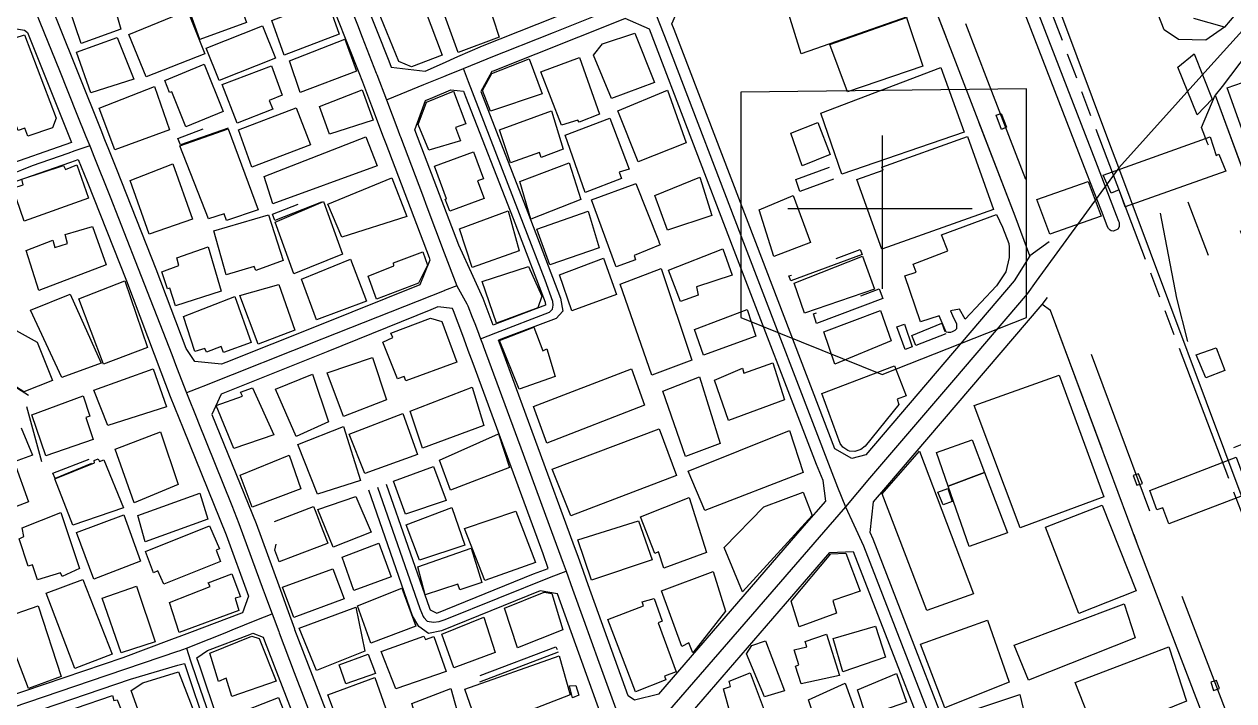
# Model space of a CAD drawing. Header units: millimetres. Extents: x 198785 to 203305, y 542885 to 545889.
# Drawn here: x 201817.6 to 202082.1, y 545173.6 to 545321.5 of the extents above; entities that cross this region are included whole.
import ezdxf

# ---------------------------------------------------------------- set-up
doc = ezdxf.new("R2010")
doc.units = ezdxf.units.MM
for name, pattern in [('FENCE_25K', [54.3, 28.7, -9.2, -16.4]), ('HIDDEN_BULD_25K', [28.8, 18.4, -10.4]), ('HIDDEN_IN_25K', [56.5, 36.5, -20]), ('HIDDEN_SIGUNGU_25K', [51.2, 30.4, -3.2, 5.6, -3.2, 5.6, -3.2])]:
    doc.linetypes.add(name, pattern=pattern)
for name, color, linetype in [('A0013114', 253, 'Continuous'), ('A0013117', 253, 'Continuous'), ('A0023214', 253, 'Continuous'), ('A0023217', 253, 'Continuous'), ('A0033324', 253, 'Continuous'), ('A0043325', 253, 'Continuous'), ('B0014111', 253, 'Continuous'), ('B0014112', 253, 'Continuous'), ('B0014113', 253, 'Continuous'), ('B0014114', 253, 'Continuous'), ('B0014116', 253, 'Continuous'), ('B0014118', 253, 'Continuous'), ('B0014611', 253, 'Continuous'), ('B0024120', 253, 'Continuous'), ('C0076117', 253, 'Continuous'), ('C0523121', 253, 'Continuous'), ('G0018113', 253, 'Continuous')]:
    doc.layers.add(name, color=color, linetype=linetype)

# ---------------------------------------------------------------- blocks, each defined once
blk = doc.blocks.new('B0014611')
at = {"layer": 'B0014611'}
blk.add_lwpolyline([(-30.95, -23.84), (0, -36.34), (31.55, -23.84), (31.55, 26.16), (-30.95, 25.41)], close=True, dxfattribs=at)
for points in [[(0, 15.91), (0, -17.6)], [(-20.65, 0), (19.64, 0)]]:
    blk.add_lwpolyline(points, dxfattribs=at)

msp = doc.modelspace()

# ---------------------------------------------------------------- linework, layer by layer
at = {"layer": 'A0013114'}
for points in [[(201876.5, 545347.44), (201881.09, 545335.53), (201881.16, 545335.34), (201882.55, 545331.73), (201883.41, 545329.57), (201890.78, 545311.02), (201891.55, 545308.98), (201893.55, 545303.69), (201896.11, 545296.94), (201896.66, 545295.48), (201906.14, 545270.53), (201906.3, 545269.95)], [(202037.5, 545270.91), (202034.26, 545279.6), (202009.4, 545344.14)], [(201888.9, 545334.72), (201889.07, 545334.28), (201897.3, 545313.55), (201897.83, 545312.15)], [(202077.97, 545306), (202103.44, 545237.18), (202114.27, 545207.98), (202126.66, 545173.68), (202131.45, 545177.28), (202132.05, 545177.74), (202145.81, 545194.49), (202161.83, 545214.53)], [(201920.1, 545255.75), (201917.95, 545261.56), (201915.75, 545266.37), (201912.6, 545273.23), (201903.03, 545298.42)], [(202091.18, 545128.94), (202088.91, 545134.88), (202061.04, 545207.8), (202041.96, 545258.97), (202040.16, 545260.24)], [(201932.18, 545202.58), (201931.05, 545205.73), (201915.76, 545247.34), (201914.7, 545250.18), (201914.15, 545251.67), (201913.47, 545253.51), (201911.48, 545258.88), (201911.24, 545259.41)], [(201956.37, 545175.07), (201951.02, 545173.73), (201949.63, 545174.73), (201940.9, 545199), (201939.42, 545203.12), (201938.77, 545204.94), (201937.63, 545208.12), (201922.32, 545249.77), (201921.32, 545252.47)], [(201946.03, 545161.91), (201945.73, 545165.94), (201943.5, 545171.1), (201934.18, 545197.03)]]:
    msp.add_lwpolyline(points, dxfattribs=at)
at = {"layer": 'A0013117'}
for points in [[(202014.79, 545467.94), (202035.53, 545475.89), (202037.8, 545476.78), (202039.58, 545477.47), (202042.59, 545478.64), (202058.1, 545484.67), (202058.52, 545484.85), (202064.78, 545482), (202064.81, 545481.94), (202083.83, 545428.1), (202098.1, 545389.6), (202107.57, 545365.38), (202108.39, 545363.07), (202108.89, 545361.06), (202108.28, 545357.7), (202101.09, 545345.74), (202080.01, 545320.86), (202073.35, 545322.8)], [(201897.83, 545312.15), (201905.26, 545311.29), (201909.04, 545312.96), (201912.44, 545314.45), (201917.82, 545316.82), (201945.93, 545328.01), (201946.55, 545328.25), (201948.31, 545334.22), (201937.7, 545363.76), (201929.5, 545386.36), (201928.61, 545386.19), (201918.61, 545382.38), (201917.39, 545381.55), (201916.15, 545379.96), (201908.55, 545368.03), (201892.58, 545342.77), (201890.49, 545339.06), (201890.45, 545339.01), (201889.83, 545337.77), (201888.9, 545334.72)], [(201906.3, 545269.95), (201904.13, 545264.59), (201881.78, 545255.58), (201861.66, 545247.56), (201860.7, 545247.24), (201854.87, 545247.81), (201853.01, 545250.63), (201846.46, 545267.97), (201837.83, 545289.77), (201836.08, 545294.14), (201835.23, 545296.27), (201834.4, 545298.35), (201824.8, 545322.36), (201824.09, 545324.1), (201824.64, 545330.12), (201843.6, 545337.26), (201871.05, 545347.77), (201874.13, 545349.05), (201876.5, 545347.44)], [(202161.83, 545214.53), (202162.63, 545220.14), (202152.58, 545247.82), (202140.06, 545278.88), (202137.43, 545285.41), (202135.07, 545291.62), (202121.88, 545326.24), (202117.22, 545338.47), (202114.85, 545344.7), (202110.86, 545344.99), (202110.25, 545344.61), (202090.88, 545322.95), (202079.49, 545307.96), (202077.97, 545306)], [(202037.5, 545270.91), (202034.06, 545265.41), (202001.6, 545227.4), (201998.57, 545226.57), (201994.83, 545228.73), (201977.53, 545273.84), (201959.71, 545320.39), (201959.2, 545321.66), (201962.17, 545328.51), (201962.88, 545328.79), (201984.8, 545336.52), (202009.4, 545344.14)], [(201786.35, 545258.63), (201778.6, 545258.6), (201777.35, 545259.01), (201773.79, 545276.36), (201774.19, 545279.35), (201783.64, 545288.45), (201789.5, 545294.59), (201798.7, 545304.94), (201799.98, 545306.38), (201803.17, 545310.14), (201803.19, 545310.17), (201808.86, 545316.86), (201810.56, 545318.41), (201813.65, 545320.88), (201817.63, 545320.24), (201818.3, 545319.75), (201827.93, 545295.69), (201826.49, 545295.19), (201813.58, 545290.63), (201802.57, 545278.4), (201799.89, 545275.11), (201797.55, 545271.74), (201795.17, 545268.29), (201786.35, 545258.63)], [(201956.37, 545175.07), (201988.13, 545211.85), (201992.85, 545217.29), (201992.29, 545221.81), (201990.8, 545225.29), (201972.86, 545272.05), (201954.32, 545320.48), (201949.01, 545322.78), (201948.14, 545322.43), (201920.14, 545311.29), (201919.87, 545311.17), (201917.42, 545306.85), (201927.74, 545280.35), (201934.86, 545261.66), (201935.34, 545258.8), (201933.88, 545257.23), (201922.82, 545253.03), (201921.32, 545252.47)], [(201903.03, 545298.42), (201905.32, 545304.88), (201906.96, 545305.49), (201910.91, 545307.22), (201913.63, 545306.94), (201914.08, 545305.77), (201924.47, 545279.09), (201931.47, 545260.74), (201931.58, 545260.1), (201921.59, 545256.31), (201920.1, 545255.75)], [(201815.87, 545287.2), (201827.81, 545291.41), (201829.42, 545291.97), (201831.33, 545287.18), (201839.93, 545265.45), (201847.45, 545245.52), (201849.49, 545240.12), (201852.32, 545233.15), (201861.78, 545209.9), (201866.62, 545196.51), (201865.34, 545192.88), (201865.13, 545192.79), (201853.71, 545188.51), (201851.99, 545187.86), (201849.82, 545187.05), (201839.15, 545183.04), (201813.35, 545174.25)], [(202091.18, 545128.94), (202084.97, 545120.57), (202054.05, 545085.74), (202048.9, 545086.71), (202026.64, 545148.51), (202003.22, 545208.93), (202002.59, 545210.4), (202003.29, 545217.12), (202006.02, 545220.26), (202040.16, 545260.24)], [(201911.24, 545259.41), (201908.01, 545259.72), (201906.48, 545259.07), (201884.01, 545250.01), (201860.64, 545240.69), (201858.63, 545236.23), (201868.32, 545212.41), (201873.24, 545198.8), (201875, 545193.93), (201876.66, 545189.34), (201876.7, 545189.22), (201890.42, 545153.78), (201892.36, 545148.53), (201893.95, 545144.22), (201894.96, 545141.49), (201899.84, 545128.26), (201901.01, 545125.1), (201902.03, 545122.76), (201902.31, 545122.1), (201904.33, 545117.85), (201909.87, 545118.4), (201919.06, 545129.61), (201941.56, 545156.09), (201946.03, 545161.91)], [(201818.54, 545240.36), (201809.06, 545246.35)], [(201896.76, 545220.98), (201906.18, 545193.87), (201906.39, 545193.51), (201907.84, 545192.81), (201928.96, 545201.37), (201932.18, 545202.58)], [(201934.18, 545197.03), (201930.43, 545197.65), (201908.85, 545188.9), (201905.96, 545188.36), (201903.85, 545189.89), (201902.52, 545192.21), (201892.98, 545219.66)], [(201957.32, 545163.47), (201960.49, 545167.59), (201993.72, 545206.08), (201998.88, 545206.3), (202021.98, 545146.77), (202047.12, 545076.87), (202040.97, 545068.92), (202028.02, 545053.48), (202019.92, 545042.29), (202009.58, 545023.87), (202008.01, 545023.8)], [(201863.58, 545158.6), (201856.15, 545180.78), (201855.36, 545183.01), (201857.66, 545184.65), (201866.94, 545188.13), (201867.55, 545188.38), (201869.86, 545187.55), (201870.15, 545186.77), (201883.87, 545151.3)], [(201815.17, 545169.58), (201840.84, 545178.33), (201851.17, 545181.42), (201852.61, 545181.78), (201853.32, 545179.8), (201860.74, 545157.65)]]:
    msp.add_lwpolyline(points, dxfattribs=at)
at = {"layer": 'A0023214'}
for points in [[(202084.11, 545217.47), (202059.84, 545282.32), (202059.39, 545283.52), (202056.91, 545290.16), (202054.76, 545295.89), (202044.25, 545323.98), (202040.34, 545334.43), (202034.3, 545350.57), (202032.3, 545355.93), (202031.05, 545359.25), (202030.69, 545360.2), (202013.59, 545405.93), (202012.79, 545408.06), (201994.81, 545455.9)], [(201886.18, 545332.17), (201890.44, 545321.37), (201891.48, 545318.74), (201894.58, 545310.83), (201894.68, 545310.56), (201896.8, 545305), (201899.3, 545298.42), (201899.76, 545297.18), (201899.85, 545296.95), (201904.65, 545284.27), (201905.65, 545281.62), (201909.45, 545271.59), (201912.18, 545264.37), (201914.37, 545260.41), (201914.61, 545259.97), (201915.57, 545257.52), (201916.12, 545256.11), (201916.69, 545254.59), (201917.38, 545252.74), (201917.91, 545251.29), (201917.94, 545251.21), (201926.67, 545227.52), (201932.36, 545212.05), (201935.43, 545203.74), (201936.07, 545202), (201937.51, 545198.01), (201939.88, 545191.42), (201943.26, 545182.04), (201947.8, 545169.46)]]:
    msp.add_lwpolyline(points, dxfattribs=at)
at = {"layer": 'A0023217'}
for points in [[(202114.95, 545356.06), (202111.99, 545352.6), (202109.83, 545350.09), (202109.33, 545349.51), (202103.29, 545342.41), (202093.25, 545330.8), (202086.03, 545322.45), (202076.39, 545311.76), (202056.91, 545290.16), (202038.89, 545265.33), (202036.91, 545262.6), (202020.77, 545243.72), (202002.44, 545222.27), (201997.14, 545216.06)], [(201818.39, 545328.62), (201819.52, 545325.81), (201821.05, 545321.99), (201825.31, 545311.4), (201829.14, 545301.88), (201831.1, 545296.99), (201831.92, 545294.96)], [(201913.61, 545311.86), (201918.84, 545314), (201918.93, 545314.03), (201918.98, 545314.05), (201933.31, 545319.76), (201944.29, 545324.13), (201947.77, 545325.53), (201954.01, 545328.03)], [(201954.01, 545328.03), (201955.04, 545325.41), (201958.09, 545317.61), (201975.25, 545272.85), (201993.78, 545224.5), (201995.45, 545220.3), (201997.14, 545216.06)], [(201896.8, 545305), (201900.04, 545306.32), (201904.97, 545308.33), (201909.35, 545310.12), (201909.89, 545310.34), (201913.61, 545311.86)], [(201917.38, 545252.74), (201920.74, 545254.04), (201932.43, 545258.58), (201933.08, 545259.24), (201933.25, 545260.11), (201933.18, 545260.92), (201931.5, 545265.57), (201926.75, 545277.86), (201914.75, 545308.91), (201913.61, 545311.86)], [(201831.92, 545294.96), (201828.67, 545293.83), (201827.15, 545293.3), (201819.36, 545290.55), (201816.98, 545289.66), (201815.19, 545288.9), (201813.98, 545288.09), (201812.98, 545286.98), (201806.12, 545279.35), (201801.78, 545273.78), (201800.66, 545272.34), (201799.57, 545270.85)], [(201831.92, 545294.96), (201832.61, 545293.25), (201832.69, 545293.04), (201836.4, 545283.81), (201841.85, 545269.83), (201849.84, 545249.34), (201850.91, 545246.59), (201853.11, 545240.95)], [(201912.18, 545264.37), (201909.46, 545263.29), (201909.43, 545263.28), (201883.03, 545252.82), (201882.64, 545252.66), (201856.64, 545242.36), (201856.29, 545242.22), (201853.11, 545240.95)], [(201853.11, 545240.95), (201855.51, 545234.96), (201855.59, 545234.75), (201862.99, 545216.29), (201864.54, 545212.41), (201869.93, 545197.65), (201869.99, 545197.49), (201870.34, 545196.51), (201871.78, 545192.66)], [(201894.87, 545220.32), (201904.13, 545193.8), (201904.82, 545192.02), (201904.95, 545191.87), (201905.72, 545191.01), (201907.06, 545190.79), (201908.3, 545190.93), (201909.66, 545191.41), (201932.85, 545200.71), (201936.07, 545202)], [(201997.14, 545216.06), (201993.29, 545211.61), (201974.95, 545190.41), (201958.69, 545171.62), (201956.87, 545169.01), (201951.75, 545161.75), (201947.2, 545156.43), (201946.38, 545155.48), (201935.57, 545142.86), (201928.47, 545134.56), (201913.34, 545116.87), (201909.61, 545112.82), (201907.24, 545110.25), (201904.27, 545107.03)], [(201997.14, 545216.06), (201998.96, 545212.13), (202001.1, 545207.51), (202024.63, 545146.77), (202024.9, 545146.02), (202048.94, 545079.2), (202052.28, 545074.42)], [(201853.09, 545185.1), (201854.38, 545185.62), (201854.55, 545185.69), (201861.52, 545188.51), (201863.08, 545189.14), (201868.49, 545191.33), (201871.78, 545192.66)], [(201871.78, 545192.66), (201873.24, 545188.77), (201873.35, 545188.47), (201876.59, 545179.83), (201881.27, 545167.74), (201885.17, 545157.65), (201889.15, 545147.07), (201889.17, 545147.01), (201889.52, 545146.11), (201890.74, 545142.88)], [(201811.21, 545169.56), (201812.15, 545170.41), (201812.49, 545170.73), (201813.18, 545171.17), (201814.03, 545171.71), (201815.17, 545172.21), (201832.11, 545177.97), (201851.19, 545184.45), (201851.51, 545184.56), (201853.09, 545185.1)], [(201853.09, 545185.1), (201853.99, 545182.4), (201855.3, 545178.51), (201858.08, 545170.26), (201862.16, 545158.13)]]:
    msp.add_lwpolyline(points, dxfattribs=at)
at = {"layer": 'A0033324', "linetype": 'HIDDEN_IN_25K', "flags": 128}
for points in [[(202080.01, 545320.86), (202075.98, 545318.07), (202070, 545318.17), (202066.81, 545320.28), (202050.61, 545362.34), (202040.83, 545388.15), (202040.77, 545388.32), (202010.14, 545460.68), (202014.79, 545467.94), (202015.33, 545466.38), (202047.27, 545390.93), (202055.15, 545370.12), (202057.15, 545364.84), (202058.92, 545360.25), (202073.35, 545322.8), (202080.01, 545320.86)], [(202041.69, 545273.99), (202037.5, 545270.91), (202034.26, 545279.6), (202009.4, 545344.14), (202014.77, 545344.12), (202028.24, 545309.15), (202038.94, 545281.37), (202041.69, 545273.99)], [(202114.27, 545207.98), (202126.66, 545173.68), (202124.86, 545174.13), (202121.3, 545176.17), (202103.09, 545223.82), (202097.7, 545238.29), (202076.35, 545295.54), (202075.02, 545298.98), (202077.97, 545306), (202103.44, 545237.18), (202114.27, 545207.98)], [(202094.47, 545134.35), (202091.18, 545128.94), (202088.91, 545134.88), (202061.04, 545207.8), (202041.96, 545258.97), (202040.16, 545260.24), (202043, 545263.88), (202044.78, 545263.58), (202046.64, 545260.72), (202065.72, 545209.56), (202069.72, 545199.09), (202093.58, 545136.66), (202094.47, 545134.35)]]:
    msp.add_lwpolyline(points, dxfattribs=at)
at = {"layer": 'A0043325'}
for points in [[(202077.33, 545305.13), (202074.03, 545301.71), (202069.84, 545312.17), (202073.37, 545315.07), (202077.33, 545305.13)], [(202076.87, 545296.89), (202078.2, 545292.87), (202078.82, 545293.12), (202080.29, 545289.43), (202058.32, 545281.6), (202056.97, 545285.33), (202055.25, 545284.58), (202053.48, 545288.53), (202076.87, 545296.89)], [(202053.1, 545279.6), (202041.81, 545275.61), (202039.01, 545283.2), (202050.26, 545287.14), (202053.1, 545279.6)], [(202082.57, 545226.86), (202084.01, 545222.96), (202084.55, 545223.15), (202085.98, 545219.23), (202067.84, 545212.33), (202066.56, 545215.82), (202065.26, 545215.37), (202063.71, 545219.61), (202082.57, 545226.86)]]:
    msp.add_lwpolyline(points, dxfattribs=at)
at = {"layer": 'B0014111'}
for points in [[(202013.79, 545324.27), (201987.51, 545315.09), (201981.56, 545334.06), (202006.66, 545342.84), (202013.79, 545324.27)], [(201921.46, 545318.68), (201912.51, 545315.38), (201909.88, 545322.59), (201909.09, 545324.76), (201909.08, 545324.76), (201906.47, 545331.9), (201916.1, 545335.32), (201918.69, 545327.27), (201921.46, 545318.68)], [(202014.06, 545312.37), (201997.62, 545306.79), (201993.72, 545317.08), (202010.47, 545323.03), (202014.06, 545312.37)], [(201890.25, 545311.26), (201877.95, 545306.61), (201875.63, 545313.56), (201887.72, 545318.25), (201890.25, 545311.26)], [(201955.38, 545308.78), (201946, 545305.32), (201942.04, 545314.76), (201944.04, 545317.25), (201951.13, 545319.57), (201955.38, 545308.78)], [(201930.87, 545306.32), (201919.57, 545302.55), (201917.8, 545307.08), (201919.85, 545310.79), (201927.99, 545313.95), (201930.87, 545306.32)], [(202108.55, 545286.52), (202090.71, 545279.51), (202080.62, 545307.66), (202087.32, 545309.97), (202086.95, 545310.81), (202091.27, 545311.79), (202090.87, 545313.03), (202097.94, 545315.14), (202108.55, 545286.52)], [(202023.12, 545297.91), (201996.35, 545288.78), (201991.81, 545302.13), (202018.04, 545312.06), (202023.12, 545297.91)], [(201893.91, 545300.53), (201884.34, 545297.49), (201882.13, 545303.56), (201891.47, 545307.18), (201893.91, 545300.53)], [(201912.96, 545296.06), (201906.04, 545294), (201903.75, 545299.65), (201905.55, 545304.51), (201911.44, 545306.88), (201914.15, 545299.78), (201911.9, 545298.98), (201912.96, 545296.06)], [(201948.19, 545287.82), (201940.24, 545284.76), (201935.91, 545297.26), (201945.67, 545300.99), (201949.9, 545289.83), (201947.65, 545289.21), (201948.19, 545287.82)], [(201993.78, 545293.04), (201987.72, 545290.61), (201985.2, 545297.74), (201991.13, 545300.03), (201993.78, 545293.04)], [(201894.75, 545290.57), (201871.99, 545282.26), (201870.07, 545288.25), (201892.31, 545296.89), (201894.75, 545290.57)], [(202029.52, 545281.07), (202005.08, 545272.33), (201999.62, 545287.61), (202005.37, 545289.66), (202005.14, 545290.31), (202023.83, 545296.99), (202029.52, 545281.07)], [(201918.14, 545283.47), (201910.66, 545280.65), (201909.64, 545283.32), (201909.96, 545283.4), (201907.27, 545290.49), (201915.85, 545293.62), (201918.03, 545287.77), (201916.72, 545287.33), (201918.14, 545283.47)], [(201854.39, 545278.91), (201844.92, 545275.65), (201840.75, 545287.35), (201850.06, 545291.02), (201854.39, 545278.91)], [(201967.91, 545279.75), (201958.22, 545276.48), (201955.47, 545284.11), (201965.3, 545288.13), (201967.91, 545279.75)], [(201989.51, 545273.83), (201981.51, 545270.74), (201978.28, 545280.96), (201985.72, 545284.09), (201989.51, 545273.83)], [(201925.83, 545272.03), (201915.53, 545268.39), (201912.74, 545276.8), (201923.44, 545280.74), (201925.83, 545272.03)], [(202030.18, 545264.38), (202023.36, 545257.03), (202022.06, 545259.24), (202020.14, 545258.85), (202020.79, 545257.35), (202021.41, 545256.11), (202021.44, 545255.3), (202021.41, 545254.98), (202021.04, 545254.56), (202020.47, 545254.32), (202020.09, 545254.18), (202019.61, 545254.11), (202019.15, 545254.21), (202017.68, 545257.78), (202013.6, 545256.47), (202010.17, 545266.54), (202012.61, 545267.34), (202011.98, 545269.05), (202019.53, 545271.98), (202018.19, 545275.5), (202030.15, 545279.95), (202031.47, 545277.14), (202032.85, 545273.59), (202032.93, 545272.8), (202032.95, 545272.34), (202032.96, 545271.63), (202032.94, 545270.51), (202032.2, 545267.39), (202030.18, 545264.38)], [(201903.8, 545264.9), (201894.64, 545261.45), (201892.79, 545266.43), (201898.44, 545268.7), (201898.31, 545269.38), (201904.73, 545271.81), (201905.74, 545268.85), (201903.8, 545264.9)], [(201964.92, 545262.29), (201961.07, 545260.95), (201958.48, 545267.77), (201970.34, 545272.46), (201972.37, 545266.67), (201964.58, 545264.1), (201964.92, 545262.29)], [(202003.52, 545263.65), (201988.19, 545258.36), (201985.94, 545264.94), (202000.9, 545270.8), (202003.52, 545263.65)], [(201912.19, 545247.63), (201901.06, 545243.6), (201900.69, 545244.54), (201899.2, 545244), (201895.99, 545252.06), (201898.17, 545253.07), (201897.77, 545254.02), (201906.4, 545257.29), (201908.91, 545256.57), (201912.19, 545247.63)], [(201977.54, 545253.34), (201966.09, 545249.22), (201964.18, 545254.82), (201975.69, 545259.18), (201977.54, 545253.34)], [(202007.18, 545252.32), (201994.86, 545247.25), (201992.41, 545254.29), (202004.81, 545258.95), (202007.18, 545252.32)], [(201929.06, 545255.33), (201930.97, 545250.16), (201931.88, 545250.55), (201933.67, 545244.52), (201925.82, 545241.77), (201921.49, 545252.4), (201929.06, 545255.33)], [(201896.81, 545239.39), (201887.39, 545235.79), (201883.86, 545245.31), (201893.77, 545248.67), (201896.81, 545239.39)], [(202000.55, 545228.54), (201999.24, 545228.13), (201998.03, 545228.2), (201997.66, 545228.35), (201996.56, 545229.07), (201995.97, 545229.89), (201991.97, 545240.8), (202007.85, 545246.86), (202010.45, 545240.31), (202008.45, 545239.57), (202008.83, 545238.43), (202001.46, 545229.29), (202000.55, 545228.54)], [(201953.22, 545238.25), (201931.85, 545229.96), (201928.96, 545237.98), (201950.36, 545246.21), (201953.22, 545238.25)], [(202053.66, 545218.21), (202035.35, 545211.43), (202025.3, 545238.22), (202043.85, 545244.85), (202053.66, 545218.21)], [(201872.2, 545231.74), (201863.41, 545228.77), (201859.54, 545238.16), (201865.29, 545240.24), (201864.87, 545241.13), (201867.51, 545242.08), (201872.2, 545231.74)], [(201987.91, 545223.55), (201966.43, 545215.22), (201962.77, 545223.86), (201984.91, 545232.72), (201987.91, 545223.55)], [(202027.59, 545223.56), (202019.59, 545220.56), (202017.03, 545227.91), (202024.89, 545230.7), (202027.59, 545223.56)], [(202025.14, 545197.03), (202014.98, 545193.4), (202005.2, 545218.84), (202013.33, 545228.21), (202025.14, 545197.03)], [(202019.59, 545220.56), (202027.59, 545223.56), (202032.57, 545210.38), (202024.19, 545207.39), (202019.59, 545220.56)], [(201989.91, 545214.15), (201974.66, 545197.42), (201970.64, 545207.16), (201979.31, 545216.05), (201987.93, 545219.24), (201989.91, 545214.15)], [(202060.7, 545197.65), (202048.21, 545192.73), (202040.92, 545211.6), (202053.32, 545216.41), (202060.7, 545197.65)], [(201954.93, 545204.42), (201941.66, 545199.99), (201938.61, 545208.83), (201951.88, 545212.95), (201954.93, 545204.42)], [(201995.2, 545192.76), (201987.01, 545189.78), (201985.3, 545195.41), (201993.99, 545205.76), (201997.25, 545205.9), (202000.34, 545197.62), (201994.4, 545195.58), (201995.2, 545192.76)], [(201970.92, 545193.19), (201963.76, 545184.1), (201962.91, 545186.31), (201961.37, 545185.49), (201956.93, 545197.64), (201968.24, 545201.9), (201970.92, 545193.19)], [(201935.35, 545189.16), (201925.48, 545185.18), (201922.61, 545193.89), (201931.3, 545197.41), (201932.96, 545197.08), (201935.35, 545189.16)], [(201957.9, 545178.2), (201951.23, 545175.61), (201945.23, 545191.42), (201953.02, 545194.42), (201952.74, 545195.28), (201955.31, 545196), (201957.05, 545191.06), (201956.24, 545190.65), (201960.16, 545179.99), (201957.59, 545179.04), (201957.9, 545178.2)], [(202060.52, 545187.38), (202037.16, 545178.16), (202034.05, 545185.78), (202058.1, 545194.84), (202060.52, 545187.38)], [(202005.93, 545183.14), (201996.57, 545179.94), (201994.49, 545187.24), (202003.72, 545189.94), (202005.93, 545183.14)], [(201868.97, 545187.27), (201872.7, 545177.95), (201863.02, 545174.56), (201861.79, 545178.54), (201860.05, 545177.88), (201858.17, 545184.04), (201867.38, 545187.75), (201868.97, 545187.27)], [(201983.83, 545175.82), (201979.44, 545174.46), (201975.5, 545183.87), (201976.7, 545185.7), (201979.66, 545186.72), (201983.83, 545175.82)], [(201894.44, 545179.62), (201887.89, 545177.33), (201886.44, 545181.48), (201892.82, 545183.79), (201894.44, 545179.62)], [(201936.96, 545174.9), (201917.08, 545167.17), (201913.95, 545176.19), (201934.54, 545183.45), (201936.96, 545174.9)], [(202071.73, 545173.52), (202052.11, 545165.6), (202047.39, 545177.65), (202067.87, 545185.41), (202071.73, 545173.52)], [(201980.95, 545167.52), (201972.21, 545164.36), (201970.79, 545169.15), (201972.33, 545169.62), (201970.52, 545176.25), (201972.04, 545176.78), (201971.71, 545177.94), (201976.33, 545179.72), (201980.95, 545167.52)], [(202010.52, 545173.3), (202001.7, 545170.29), (201999.76, 545175.99), (202008.33, 545179.62), (202010.52, 545173.3)], [(201839.08, 545170.89), (201840.75, 545166.67), (201842.97, 545161.04), (201832.29, 545157.09), (201827.84, 545168.21), (201827.79, 545168.65), (201827.89, 545168.99), (201828.03, 545169.19), (201829.08, 545169.62), (201828.48, 545171.08), (201828.48, 545171.57), (201828.58, 545171.78), (201828.78, 545172.03), (201836.87, 545174.75), (201837.18, 545173.67), (201837.9, 545173.87), (201839.08, 545170.89)]]:
    msp.add_lwpolyline(points, dxfattribs=at)
at = {"layer": 'B0014112'}
for points in [[(201838.75, 545320.45), (201830.05, 545317.29), (201826.19, 545328.73), (201835.51, 545331.76), (201838.75, 545320.45)], [(201908.97, 545314.74), (201902.25, 545312.22), (201899.51, 545313.42), (201893.6, 545327.86), (201902.82, 545331.24), (201908.97, 545314.74)], [(201866.2, 545321.91), (201856.01, 545318.21), (201853.28, 545325.72), (201863.47, 545329.42), (201866.2, 545321.91)], [(201886.45, 545319.35), (201874.42, 545314.77), (201871.71, 545322.32), (201883.73, 545327), (201886.45, 545319.35)], [(201872.51, 545314.13), (201860.2, 545309.23), (201857.38, 545316.31), (201869.69, 545321.21), (201872.51, 545314.13)], [(201817.67, 545319.22), (201824.6, 545300.98), (201823.79, 545298.9), (201818.38, 545297.05), (201817.72, 545298.81), (201816.31, 545298.31), (201814.02, 545304.26), (201808.91, 545302.91), (201808.31, 545304.62), (201804.83, 545303.48), (201802.97, 545308.7), (201806.49, 545309.79), (201805.75, 545311.9), (201810.47, 545313.51), (201809.4, 545316.57), (201817.67, 545319.22)], [(201871.99, 545302.95), (201864.16, 545299.89), (201860.86, 545308.37), (201871.66, 545312.47), (201874.01, 545306.01), (201871.14, 545304.86), (201871.99, 545302.95)], [(201962.31, 545295.6), (201951.82, 545291.44), (201947.4, 545302.63), (201958.26, 545307.12), (201962.31, 545295.6)], [(201880.21, 545295.17), (201867.34, 545290.31), (201864.46, 545298.48), (201877.08, 545303.29), (201880.21, 545295.17)], [(201935.41, 545294.26), (201930.63, 545292.38), (201930.28, 545293.51), (201923.89, 545291.21), (201921.52, 545298.46), (201932.92, 545302.59), (201935.41, 545294.26)], [(201829.12, 545290.78), (201831.63, 545283.51), (201817.6, 545278.5), (201815.1, 545285.71), (201817.39, 545286.44), (201817.1, 545287.63), (201826.2, 545290.68), (201826.59, 545289.79), (201829.12, 545290.78)], [(201939.33, 545283.23), (201928.37, 545278.9), (201925.95, 545287.17), (201936.72, 545291.25), (201939.33, 545283.23)], [(201901.24, 545279.5), (201887.03, 545274.95), (201884.01, 545282.22), (201898, 545287.93), (201901.24, 545279.5)], [(201887.22, 545271.26), (201876.54, 545266.94), (201872.47, 545278.25), (201883.03, 545282.78), (201887.22, 545271.26)], [(201943.32, 545272.64), (201932.54, 545268.94), (201929.66, 545276.73), (201940.91, 545280.7), (201943.32, 545272.64)], [(201832.5, 545277.31), (201835.53, 545268.91), (201820.78, 545263.3), (201818.03, 545272.04), (201823.84, 545274.34), (201824.3, 545272.72), (201827.05, 545273.61), (201826.53, 545275.56), (201832.5, 545277.31)], [(201857.84, 545272.88), (201860.68, 545263.21), (201850.69, 545259.98), (201849.41, 545263.87), (201848.94, 545263.7), (201847.67, 545267.41), (201851.43, 545268.8), (201850.99, 545270.46), (201857.84, 545272.88)], [(201929.89, 545259.55), (201920.83, 545256.2), (201917.75, 545265.31), (201927.88, 545268.56), (201930.79, 545262.12), (201929.89, 545259.55)], [(201844.55, 545250.89), (201834.9, 545247.22), (201829.55, 545261.49), (201839.57, 545265.45), (201844.55, 545250.89)], [(201834.4, 545247.44), (201825.81, 545244.33), (201818.98, 545259.05), (201827.63, 545262.54), (201834.4, 545247.44)], [(201876.8, 545254.64), (201868.73, 545251.6), (201864.77, 545262.23), (201873.28, 545264.64), (201876.8, 545254.64)], [(201867.19, 545251.99), (201861.15, 545249.75), (201860.69, 545251.1), (201857.44, 545249.82), (201857.07, 545250.66), (201854.92, 545249.96), (201852.45, 545257.63), (201863.62, 545262), (201867.19, 545251.99)], [(201981.28, 545247.53), (201983.82, 545239.39), (201971.56, 545234.91), (201968.49, 545243.71), (201974.65, 545246.36), (201974.96, 545245.25), (201981.28, 545247.53)], [(201848.68, 545237.9), (201835.9, 545233.82), (201832.84, 545241.51), (201845.8, 545246.23), (201848.68, 545237.9)], [(201969.78, 545229.9), (201962.17, 545227.05), (201957.25, 545241.32), (201965.25, 545244.45), (201969.78, 545229.9)], [(201832.64, 545230.76), (201822.36, 545227.17), (201819.28, 545236.17), (201830.51, 545240.29), (201831.98, 545235.85), (201831.1, 545235.53), (201832.64, 545230.76)], [(201903.57, 545227.48), (201892.09, 545223.32), (201888.62, 545231.95), (201900.41, 545236.4), (201903.57, 545227.48)], [(201891.14, 545221.82), (201881.69, 545218.8), (201877.45, 545229.67), (201887.44, 545233.57), (201891.14, 545221.82)], [(201851.28, 545220.9), (201841.61, 545216.89), (201837.47, 545228.65), (201847.4, 545232.45), (201851.28, 545220.9)], [(201923.73, 545224.6), (201910.81, 545219.68), (201908.43, 545226.26), (201921.3, 545232), (201923.73, 545224.6)], [(201878.07, 545219.93), (201867.43, 545215.97), (201864.78, 545222.96), (201875.51, 545227.35), (201878.07, 545219.93)], [(201909.85, 545217.43), (201900.93, 545214.45), (201898.32, 545221.65), (201907.12, 545224.83), (201909.85, 545217.43)], [(201857.71, 545213.37), (201844.01, 545208.37), (201842.44, 545214.11), (201856.03, 545218.99), (201857.71, 545213.37)], [(201963, 545218.05), (201966.77, 545206.06), (201957.43, 545202.65), (201956.25, 545206.22), (201955.5, 545205.82), (201952.35, 545213.86), (201963, 545218.05)], [(201825.58, 545214.8), (201829.69, 545202.52), (201825.88, 545200.82), (201825.5, 545201.57), (201820.51, 545200.08), (201819.4, 545203.35), (201818.47, 545203.08), (201816.49, 545209.04), (201817.5, 545209.58), (201817.15, 545211.43), (201825.58, 545214.8)], [(201913.92, 545207.65), (201903.99, 545204.35), (201901.09, 545212.11), (201911.08, 545215.86), (201913.92, 545207.65)], [(201860.52, 545204.05), (201848.16, 545199.12), (201846.85, 545202.05), (201845.84, 545201.63), (201844.13, 545206.3), (201858.09, 545211.89), (201860.32, 545206.84), (201859.55, 545206.59), (201860.52, 545204.05)], [(201917.62, 545199.48), (201912.86, 545197.92), (201912.39, 545199.14), (201905.24, 545196.82), (201903.66, 545202.92), (201915.29, 545207.01), (201917.62, 545199.48)], [(201887.53, 545195.93), (201876.58, 545191.86), (201874.04, 545198.47), (201885.06, 545202.5), (201887.53, 545195.93)], [(201864.53, 545193.35), (201851.49, 545188.59), (201849.4, 545195.13), (201858.28, 545198.6), (201857.85, 545199.39), (201863.03, 545201.39), (201864.92, 545196.39), (201863.75, 545196.08), (201864.53, 545193.35)], [(201846.25, 545186.51), (201838.78, 545184.09), (201834.62, 545196.09), (201842.14, 545198.7), (201846.25, 545186.51)], [(201903.22, 545189.96), (201893.42, 545186.26), (201890.5, 545194.36), (201900.14, 545198.27), (201903.22, 545189.96)], [(201920.6, 545184.2), (201911.54, 545180.86), (201908.93, 545188.18), (201918.11, 545191.92), (201920.6, 545184.2)], [(201995.85, 545179.18), (201987.45, 545177.32), (201986.2, 545181.2), (201986.97, 545181.48), (201985.97, 545184.79), (201988.68, 545185.41), (201988.37, 545186.56), (201992.98, 545188.18), (201995.85, 545179.18)], [(201913.52, 545166.92), (201904.97, 545164.37), (201902.36, 545173.04), (201910.89, 545176.28), (201913.52, 545166.92)], [(201995.73, 545168.45), (201991.26, 545167.38), (201989.08, 545173.84), (201997.13, 545177.49), (201999.59, 545170.63), (201998.12, 545170.22), (201998.18, 545169.58), (201995.77, 545169.1), (201995.73, 545168.45)], [(201876.38, 545166.08), (201864.69, 545161.53), (201862.46, 545167.42), (201863.49, 545167.85), (201862.74, 545170.25), (201873.23, 545174.37), (201876.38, 545166.08)]]:
    msp.add_lwpolyline(points, dxfattribs=at)
at = {"layer": 'B0014113'}
for points in [[(201857.11, 545315.05), (201844.24, 545310.07), (201840.46, 545319.31), (201853.27, 545324.55), (201857.11, 545315.05)], [(201841.59, 545309.52), (201832.19, 545306.57), (201829.05, 545315.46), (201837.95, 545318.66), (201841.59, 545309.52)], [(201856.92, 545312.78), (201861.12, 545302.46), (201852.96, 545299.13), (201849.84, 545306.79), (201849.39, 545306.61), (201848.31, 545309.27), (201856.92, 545312.78)], [(201943.35, 545301.88), (201938.97, 545300.13), (201938.63, 545300.56), (201935.04, 545299.48), (201930.54, 545311.14), (201939.04, 545314.26), (201943.35, 545301.88)], [(201849.4, 545298.46), (201837.39, 545294.06), (201834, 545303.16), (201846.12, 545307.91), (201849.4, 545298.46)], [(201868.78, 545280.97), (201861.81, 545278.63), (201861.32, 545280.11), (201857.9, 545278.97), (201851.64, 545294.95), (201862.17, 545298.66), (201868.78, 545280.97)], [(201951.27, 545270.04), (201947.05, 545268.48), (201946.98, 545268.65), (201941.63, 545283.13), (201951.19, 545286.66), (201951.34, 545286.72), (201956.25, 545274.24), (201956.44, 545273.75), (201956.61, 545273.33), (201950.98, 545270.97), (201951.27, 545270.04)], [(201874.25, 545269.9), (201868.23, 545267.68), (201867.86, 545268.59), (201861.74, 545266.74), (201859.06, 545276.35), (201870.99, 545279.85), (201874.25, 545269.9)], [(201947.09, 545262.47), (201937.32, 545258.88), (201934.62, 545266.78), (201944.23, 545270.38), (201947.09, 545262.47)], [(201892.41, 545261.03), (201881.51, 545256.9), (201878.22, 545265.78), (201888.95, 545270.15), (201892.41, 545261.03)], [(201963.59, 545248.13), (201954.83, 545244.8), (201947.88, 545264.72), (201956.9, 545268.13), (201963.59, 545248.13)], [(201823.79, 545243.65), (201817.51, 545241.15), (201809.22, 545246.4), (201814.56, 545255.29), (201820.41, 545252.01), (201823.79, 545243.65)], [(201884.1, 545234.6), (201877.07, 545231.38), (201872.57, 545241.72), (201880.64, 545245.01), (201884.1, 545234.6)], [(201918.12, 545233.82), (201904.7, 545228.84), (201902.01, 545236.91), (201915.55, 545242.19), (201918.12, 545233.82)], [(201816.94, 545233.27), (201819.38, 545227.33), (201815.39, 545225.88)], [(201960.22, 545222.91), (201937.08, 545214.03), (201933.01, 545224.23), (201956.42, 545233.07), (201960.22, 545222.91)], [(201815.39, 545225.88), (201818.55, 545217.11), (201810.68, 545214.1)], [(201833.8, 545226.49), (201834.06, 545225.91), (201835.04, 545226.28), (201839.3, 545215.78), (201828.26, 545211.99), (201824.3, 545222.13), (201832.96, 545225.68), (201832.92, 545226.14), (201833.8, 545226.49)], [(201893.44, 545210.49), (201885.16, 545207.24), (201881.79, 545215.46), (201890.09, 545218.32), (201893.44, 545210.49)], [(201929.39, 545203.86), (201918.29, 545199.9), (201913.88, 545211.29), (201925.06, 545215.06), (201929.39, 545203.86)], [(201843.05, 545204.18), (201832.82, 545200.23), (201829, 545210.45), (201839.41, 545214.29), (201843.05, 545204.18)], [(201897.82, 545200.71), (201889.64, 545197.73), (201887.09, 545205.02), (201895.17, 545208.08), (201897.82, 545200.71)], [(201836.8, 545183.85), (201828.66, 545180.71), (201822.42, 545197.17), (201830.42, 545200.15), (201836.8, 545183.85)], [(201825.68, 545178.96), (201818.54, 545176.32), (201812.68, 545191.6), (201820.65, 545194.39), (201825.68, 545178.96)], [(201892.07, 545184.47), (201881.49, 545180.23), (201877.69, 545189.54), (201890.12, 545194.1), (201892.07, 545184.47)], [(202032.96, 545177.7), (202018.86, 545172.12), (202013.54, 545185.99), (202028.2, 545191.22), (202032.96, 545177.7)], [(201904.98, 545187.74), (201905.35, 545187.01), (201907.16, 545187.68), (201909.89, 545180.02), (201898.83, 545176.22), (201895.65, 545184.37), (201904.98, 545187.74)], [(201854.85, 545170.89), (201848.04, 545168.24), (201847.86, 545168.84), (201843.96, 545167.48), (201840.95, 545175.86), (201843.56, 545177.58), (201851.36, 545179.93), (201854.85, 545170.89)], [(201894.26, 545178.71), (201897.96, 545168.13), (201900.09, 545168.89), (201901.39, 545165.28), (201889.27, 545160.83), (201883.96, 545174.92), (201894.26, 545178.71)], [(202038.79, 545160.26), (202026.05, 545154.66), (202020.65, 545170.13), (202035.26, 545174.97), (202038.79, 545160.26)]]:
    msp.add_lwpolyline(points, dxfattribs=at)
at = {"layer": 'B0014114', "linetype": 'HIDDEN_BULD_25K', "flags": 128}
msp.add_lwpolyline([(201882.86, 545210.89), (201883.95, 545208.06), (201883.7, 545207.96), (201876.78, 545205.35), (201873.31, 545204.04), (201873.25, 545204.19), (201872.39, 545206.59), (201872.88, 545208.78), (201870.27, 545210.29), (201869.35, 545209.91), (201868.98, 545210.88), (201868.77, 545211.44), (201880.87, 545216.09), (201881.2, 545215.22), (201882.86, 545210.89)], dxfattribs=at)
at = {"layer": 'B0014116', "linetype": 'HIDDEN_BULD_25K', "flags": 128}
for points in [[(201862.16, 545298.85), (201851.76, 545295.2), (201851.21, 545296.56), (201861.54, 545300.51), (201862.16, 545298.85)], [(201994.55, 545287.64), (201987.17, 545284.96), (201986.32, 545287.59), (201993.64, 545290.26), (201994.55, 545287.64)], [(201882.62, 545282.63), (201872.43, 545278.65), (201871.92, 545280.03), (201882.15, 545283.94), (201882.62, 545282.63)], [(202000.82, 545271.16), (201985.22, 545265.41), (201984.78, 545266.5), (202000.41, 545272.28), (202000.82, 545271.16)], [(202005.31, 545261.59), (201990.81, 545256.1), (201990.18, 545258.22), (202004.54, 545263.66), (202005.31, 545261.59)], [(202019.08, 545253.88), (202012.51, 545251.32), (202011.7, 545253.47), (202018.23, 545256.19), (202019.08, 545253.88)], [(201832.34, 545225.5), (201824.37, 545222.24), (201823.86, 545223.39), (201831.9, 545226.47), (201832.34, 545225.5)], [(202020.5, 545217.19), (202018.52, 545216.45), (202017.39, 545219.23), (202019.52, 545220.03), (202020.5, 545217.19)], [(201934.34, 545184.29), (201913.23, 545176.23), (201912.7, 545177.41), (201933.87, 545185.44), (201934.34, 545184.29)], [(201938.88, 545174.88), (201937.51, 545174.31), (201936.82, 545176.93), (201938.22, 545177), (201938.88, 545174.88)]]:
    msp.add_lwpolyline(points, dxfattribs=at)
at = {"layer": 'B0014118', "linetype": 'HIDDEN_BULD_25K', "flags": 128}
msp.add_lwpolyline([(202011.73, 545251.04), (202010.2, 545250.43), (202008.39, 545255.4), (202010.1, 545255.97), (202011.73, 545251.04)], dxfattribs=at)
at = {"layer": 'B0024120', "linetype": 'FENCE_25K', "flags": 128}
for points in [[(202065.95, 545280.24), (202069.54, 545261.66), (202071.94, 545252.12), (202076.89, 545238.95), (202081.77, 545228.91), (202084.96, 545230.14), (202085.95, 545228.4), (202091.65, 545230.7), (202082.65, 545255.02), (202072.09, 545282.63)], [(201805.46, 545239.92), (201799.15, 545229.22), (201795.4, 545228.86), (201791.92, 545230.64), (201778.62, 545204.27), (201782.52, 545200.6), (201823.81, 545217), (201818.19, 545237.87)]]:
    msp.add_lwpolyline(points, dxfattribs=at)
at = {"layer": 'C0076117'}
for points in [[(202031.28, 545298.53), (202030.09, 545301.65), (202031.19, 545302), (202032.4, 545299.04), (202031.28, 545298.53)], [(202075.93, 545244.2), (202073.85, 545249.23), (202078.2, 545250.78), (202080.09, 545245.85), (202075.93, 545244.2)], [(202061.25, 545223.26), (202060.03, 545222.87), (202060.89, 545220.74), (202062.08, 545221.13), (202061.25, 545223.26)], [(202078.27, 545178.05), (202077.06, 545177.69), (202077.66, 545175.91), (202078.92, 545176.33), (202078.27, 545178.05)]]:
    msp.add_lwpolyline(points, dxfattribs=at)
at = {"layer": 'C0523121'}
for points in [[(202029.55, 545349.24), (202051.8, 545291.6), (202056.34, 545279.82), (202056.87, 545278.45), (202056.99, 545278.16), (202056.97, 545277.21), (202056.68, 545276.71), (202055.77, 545276.31), (202055.26, 545276.34), (202055.23, 545276.34), (202055.01, 545276.52), (202054.7, 545276.88), (202054.4, 545277.4), (202054.38, 545277.45), (202053.15, 545280.71)], [(202053.15, 545280.71), (202049.95, 545288.94), (202035.03, 545327.35)]]:
    msp.add_lwpolyline(points, dxfattribs=at)
at = {"layer": 'G0018113', "linetype": 'HIDDEN_SIGUNGU_25K', "flags": 128}
msp.add_lwpolyline([(202354.17, 544504.48), (202354.17, 544504.48), (202210.54, 544881.61), (202164.93, 545001.37), (201885.51, 545736.47), (201828.81, 545885.31)], dxfattribs=at)

# ---------------------------------------------------------------- block references
at = {"layer": 'B0014611'}
msp.add_blockref('B0014611', (202005.21, 545281.28), dxfattribs=at)

doc.saveas('drawing.dxf')
